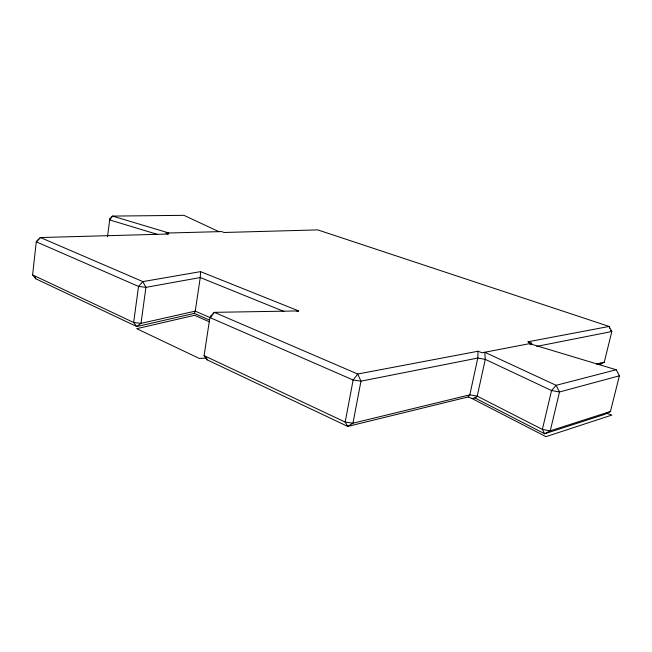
<?xml version="1.0" encoding="UTF-8"?>
<svg xmlns="http://www.w3.org/2000/svg" width="652" height="652" viewBox="0 0 652 652"><rect width="100%" height="100%" fill="white"/><g stroke="black" fill="none" stroke-linecap="round" stroke-linejoin="round"><path stroke-width="0.98" d="M209.903 317.548L214.337 312.349L357.712 374.02L478.038 351.249L477.802 358.046L469.815 394.835L468.136 396.938L347.769 426.408L207.034 359.814L204.076 355.642L209.903 317.548L214.337 312.349L298.673 310.922L200.547 271.639L142.861 281.607L40.408 237.54L36.267 241.819L32.6 274.908L35.803 278.787L136.741 326.546L194.312 313.408L209.17 319.928M200.547 271.639L200.262 277.532L195.241 311.143L194.312 313.408M107.482 236.766L109.829 218.827L112.56 216.089L183.937 215.339L218.901 231.664M210.759 317.622L211.061 315.633M157.678 234.467L109.626 219.911L109.829 218.827M600.826 363.025L599.71 364.721L604.257 362.202L611.829 331.518L609.123 326.44L317.768 229.895L224.068 232.479L221.607 231.59L165.885 233.074L168.363 234.019L40.408 237.54L36.267 241.819L138.534 286.415L145.942 287.361L200.262 277.532L283.897 311.444M204.076 355.642L345.185 422.08L347.769 426.408L352.952 423.197L469.815 394.835L477.223 396.147L542.374 429.415L544.648 433.767L550.255 430.825L559.506 391.966L556.123 385.324L484.778 352.251L485.275 359.374L477.223 396.147L474.811 397.899L544.648 433.767L605.089 414.256L610.435 411.485L619.4 375.805L616.213 369.757L529.563 343.645L531.038 344.859M109.626 219.911L112.56 216.089L168.876 233L167.703 234.264M296.962 311.583L298.673 310.922M610.435 411.485L550.255 430.825L542.374 429.415L551.543 390.548L556.123 385.324L616.213 369.757M619.4 375.805L559.506 391.966L551.543 390.548L485.275 359.374L477.802 358.046L360.963 381.167L353.131 380.01L195.241 311.143L140.995 323.368L133.652 322.487L32.6 274.908M468.136 396.938L472.097 398.576L476.025 397.598M596.417 364.101L604.257 362.202M536.759 346.375L611.829 331.518L610.622 330.466M530.915 344.37L528.047 341.787L609.123 326.44L609.571 328.192M206.366 358.078L199.259 358.413L136.684 328.681L194.614 315.307L209.439 321.827M606.148 413.181L611.951 415.039L545.96 436.661L472.097 398.576M528.047 341.787L531.951 343.188L482.072 352.773L478.038 351.249M35.143 277.043L35.803 278.787M206.529 358.005L207.034 359.814M138.534 286.415L133.652 322.487L136.741 326.546L140.995 323.368L145.942 287.361L142.861 281.607L138.534 286.415M353.131 380.01L345.185 422.08L352.952 423.197L360.963 381.167L357.712 374.02L353.131 380.01"/></g></svg>
